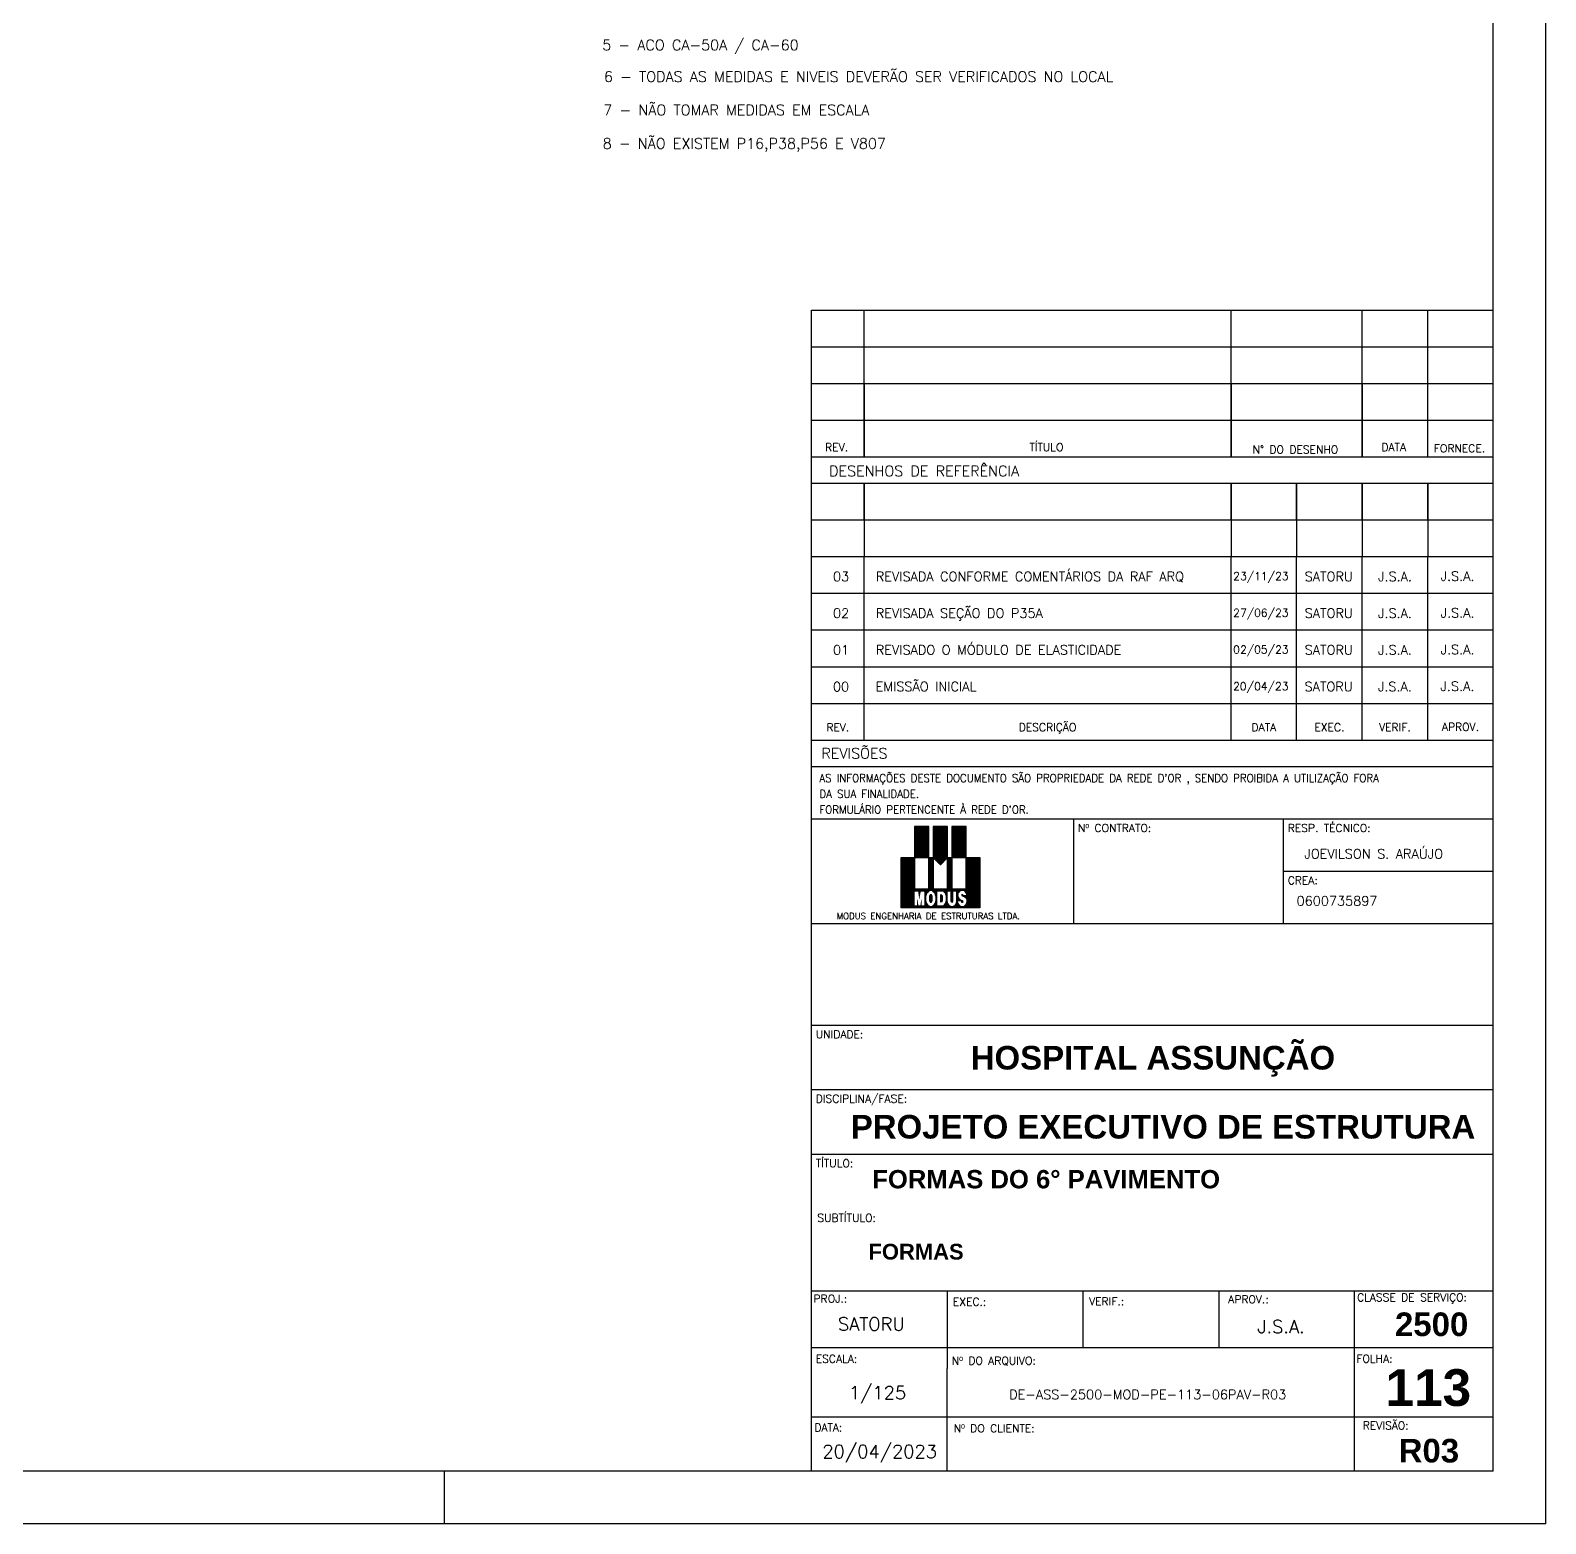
# Model space of a CAD drawing. Extents: x 535712 to 550587, y -55 to 10457.
# Drawn here: x 546974 to 550587, y -55 to 3505 of the extents above; entities that cross this region are included whole.
import ezdxf
from ezdxf.enums import TextEntityAlignment as Align

# ---------------------------------------------------------------- set-up
doc = ezdxf.new("R2010")
doc.units = 0
doc.header["$LTSCALE"] = 125
doc.header["$MEASUREMENT"] = 0
doc.layers.get('0').update_dxf_attribs({"linetype": 'CONTINUOUS'})
for name, color, linetype in [('01-FORM', 7, 'CONTINUOUS'), ('01TEXT', 2, 'CONTINUOUS'), ('216', 7, 'CONTINUOUS'), ('222', 6, 'CONTINUOUS'), ('226', 10, 'CONTINUOUS'), ('254', 254, 'CONTINUOUS'), ('car-t01', 1, 'CONTINUOUS')]:
    doc.layers.add(name, color=color, linetype=linetype)
doc.styles.add('ROMANS', font='ROMANS.shx')
doc.styles.get("Standard").update_dxf_attribs({"font": 'ROMANS.SHX'})

msp = doc.modelspace()

# ---------------------------------------------------------------- linework, layer by layer
for p, q in [((550586.8, -55.3), (550586.8, 10457.2)), ((547961.8, -55.3), (547961.8, 69.7)), ((550586.8, -55.3), (535711.8, -55.3))]:
    msp.add_line(p, q)
at = {"layer": '222'}
for q in [(550461.8, 10332.2), (536024.3, 69.7)]:
    msp.add_line((550461.8, 69.7), q, dxfattribs=at)
at = {"layer": '226'}
for p, q in [((549082, 1606), (549116.2, 1606)), ((549082, 1604.5), (549116.2, 1604.5)), ((549082, 1603.1), (549116.2, 1603.1)), ((549082, 1601.7), (549116.2, 1601.7)), ((549082, 1600.3), (549116.2, 1600.3)), ((549082, 1598.8), (549116.2, 1598.8)), ((549082, 1597.4), (549116.2, 1597.4)), ((549082, 1596), (549116.2, 1596)), ((549082, 1594.6), (549116.2, 1594.6)), ((549082, 1593.1), (549116.2, 1593.1)), ((549082, 1591.7), (549116.2, 1591.7)), ((549082, 1590.3), (549116.2, 1590.3)), ((549126.7, 1606), (549160.9, 1606)), ((549126.7, 1604.5), (549160.9, 1604.5)), ((549126.7, 1603.1), (549160.9, 1603.1)), ((549126.7, 1601.7), (549160.9, 1601.7)), ((549126.7, 1600.3), (549160.9, 1600.3)), ((549126.7, 1598.8), (549160.9, 1598.8)), ((549126.7, 1597.4), (549160.9, 1597.4)), ((549126.7, 1596), (549160.9, 1596)), ((549126.7, 1594.6), (549160.9, 1594.6)), ((549126.7, 1593.1), (549160.9, 1593.1)), ((549126.7, 1591.7), (549160.9, 1591.7)), ((549126.7, 1590.3), (549160.9, 1590.3)), ((549171.4, 1606), (549205.6, 1606)), ((549171.4, 1604.5), (549205.6, 1604.5)), ((549171.4, 1603.1), (549205.6, 1603.1)), ((549171.4, 1601.7), (549205.6, 1601.7)), ((549171.4, 1600.3), (549205.6, 1600.3)), ((549171.4, 1598.8), (549205.6, 1598.8)), ((549171.4, 1597.4), (549205.6, 1597.4)), ((549171.4, 1596), (549205.6, 1596)), ((549171.4, 1594.6), (549205.6, 1594.6)), ((549171.4, 1593.1), (549205.6, 1593.1)), ((549171.4, 1591.7), (549205.6, 1591.7)), ((549171.4, 1590.3), (549205.6, 1590.3)), ((549082, 1588.9), (549116.2, 1588.9)), ((549082, 1587.4), (549116.2, 1587.4)), ((549082, 1586), (549116.2, 1586)), ((549082, 1584.6), (549116.2, 1584.6)), ((549082, 1583.1), (549116.2, 1583.1)), ((549082, 1581.7), (549116.2, 1581.7)), ((549082, 1580.3), (549116.2, 1580.3)), ((549082, 1578.9), (549116.2, 1578.9)), ((549082, 1577.4), (549116.2, 1577.4)), ((549082, 1576), (549116.2, 1576)), ((549082, 1574.6), (549116.2, 1574.6)), ((549082, 1573.2), (549116.2, 1573.2)), ((549082, 1571.7), (549116.2, 1571.7)), ((549082, 1570.3), (549116.2, 1570.3)), ((549082, 1568.9), (549116.2, 1568.9)), ((549082, 1567.5), (549116.2, 1567.5)), ((549082, 1566), (549116.2, 1566)), ((549082, 1564.6), (549116.2, 1564.6)), ((549082, 1563.2), (549116.2, 1563.2)), ((549082, 1561.8), (549116.2, 1561.8)), ((549082, 1560.3), (549116.2, 1560.3)), ((549082, 1558.9), (549116.2, 1558.9)), ((549082, 1557.5), (549116.2, 1557.5)), ((549082, 1556.1), (549116.2, 1556.1)), ((549082, 1554.6), (549116.2, 1554.6)), ((549126.7, 1588.9), (549160.9, 1588.9)), ((549126.7, 1587.4), (549160.9, 1587.4)), ((549126.7, 1586), (549160.9, 1586)), ((549126.7, 1584.6), (549160.9, 1584.6)), ((549126.7, 1583.1), (549160.9, 1583.1)), ((549126.7, 1581.7), (549160.9, 1581.7)), ((549126.7, 1580.3), (549160.9, 1580.3)), ((549126.7, 1578.9), (549160.9, 1578.9)), ((549126.7, 1577.4), (549160.9, 1577.4)), ((549126.7, 1576), (549160.9, 1576)), ((549126.7, 1574.6), (549160.9, 1574.6)), ((549126.7, 1573.2), (549160.9, 1573.2)), ((549126.7, 1571.7), (549160.9, 1571.7)), ((549126.7, 1570.3), (549160.9, 1570.3)), ((549126.7, 1568.9), (549160.9, 1568.9)), ((549126.7, 1567.5), (549160.9, 1567.5)), ((549126.7, 1566), (549160.9, 1566)), ((549126.7, 1564.6), (549160.9, 1564.6)), ((549126.7, 1563.2), (549160.9, 1563.2)), ((549126.7, 1561.8), (549160.9, 1561.8)), ((549126.7, 1560.3), (549160.9, 1560.3)), ((549126.7, 1558.9), (549160.9, 1558.9)), ((549126.7, 1557.5), (549160.9, 1557.5)), ((549126.7, 1556.1), (549160.9, 1556.1)), ((549126.7, 1554.6), (549160.9, 1554.6)), ((549171.4, 1588.9), (549205.6, 1588.9)), ((549171.4, 1587.4), (549205.6, 1587.4)), ((549171.4, 1586), (549205.6, 1586)), ((549171.4, 1584.6), (549205.6, 1584.6)), ((549171.4, 1583.1), (549205.6, 1583.1)), ((549171.4, 1581.7), (549205.6, 1581.7)), ((549171.4, 1580.3), (549205.6, 1580.3)), ((549171.4, 1578.9), (549205.6, 1578.9)), ((549171.4, 1577.4), (549205.6, 1577.4)), ((549171.4, 1576), (549205.6, 1576)), ((549171.4, 1574.6), (549205.6, 1574.6)), ((549171.4, 1573.2), (549205.6, 1573.2)), ((549171.4, 1571.7), (549205.6, 1571.7)), ((549171.4, 1570.3), (549205.6, 1570.3)), ((549171.4, 1568.9), (549205.6, 1568.9)), ((549171.4, 1567.5), (549205.6, 1567.5)), ((549171.4, 1566), (549205.6, 1566)), ((549171.4, 1564.6), (549205.6, 1564.6)), ((549171.4, 1563.2), (549205.6, 1563.2)), ((549171.4, 1561.8), (549205.6, 1561.8)), ((549171.4, 1560.3), (549205.6, 1560.3)), ((549171.4, 1558.9), (549205.6, 1558.9)), ((549171.4, 1557.5), (549205.6, 1557.5)), ((549171.4, 1556.1), (549205.6, 1556.1)), ((549171.4, 1554.6), (549205.6, 1554.6)), ((549050, 1412.6), (549050, 1532.4)), ((549050, 1532.4), (549082, 1532.4)), ((549050, 1531.8), (549082, 1531.8)), ((549050, 1530.4), (549082, 1530.4)), ((549050, 1529), (549082, 1529)), ((549050, 1527.5), (549082, 1527.5)), ((549050, 1526.1), (549082, 1526.1)), ((549050, 1524.7), (549082, 1524.7)), ((549050, 1523.3), (549082, 1523.3)), ((549050, 1521.8), (549082, 1521.8)), ((549050, 1520.4), (549082, 1520.4)), ((549050, 1519), (549082, 1519)), ((549050, 1517.6), (549082, 1517.6)), ((549082, 1553.2), (549116.2, 1553.2)), ((549082, 1551.8), (549116.2, 1551.8)), ((549082, 1550.3), (549116.2, 1550.3)), ((549082, 1548.9), (549116.2, 1548.9)), ((549082, 1547.5), (549116.2, 1547.5)), ((549082, 1546.1), (549116.2, 1546.1)), ((549082, 1544.6), (549116.2, 1544.6)), ((549082, 1543.2), (549116.2, 1543.2)), ((549082, 1541.8), (549116.2, 1541.8)), ((549082, 1540.4), (549116.2, 1540.4)), ((549082, 1538.9), (549116.2, 1538.9)), ((549082, 1537.5), (549116.2, 1537.5)), ((549082, 1536.1), (549116.2, 1536.1)), ((549082, 1534.7), (549116.2, 1534.7)), ((549082, 1533.2), (549116.2, 1533.2)), ((549082, 1532.4), (549082, 1458.3)), ((549116.2, 1458.3), (549116.2, 1532.4)), ((549116.2, 1532.4), (549126.7, 1532.4)), ((549116.2, 1531.8), (549126.7, 1531.8)), ((549116.2, 1530.4), (549126.7, 1530.4)), ((549116.2, 1529), (549126.7, 1529)), ((549116.2, 1527.5), (549126.7, 1527.5)), ((549116.2, 1526.1), (549126.7, 1526.1)), ((549116.2, 1524.7), (549126.7, 1524.7)), ((549116.2, 1523.3), (549126.7, 1523.3)), ((549116.2, 1521.8), (549126.7, 1521.8)), ((549116.2, 1520.4), (549126.7, 1520.4)), ((549116.2, 1519), (549126.7, 1519)), ((549116.2, 1517.6), (549126.7, 1517.6)), ((549126.7, 1553.2), (549160.9, 1553.2)), ((549126.7, 1551.8), (549160.9, 1551.8)), ((549126.7, 1550.3), (549160.9, 1550.3)), ((549126.7, 1548.9), (549160.9, 1548.9)), ((549126.7, 1547.5), (549160.9, 1547.5)), ((549126.7, 1546.1), (549160.9, 1546.1)), ((549126.7, 1544.6), (549160.9, 1544.6)), ((549126.7, 1543.2), (549160.9, 1543.2)), ((549126.7, 1541.8), (549160.9, 1541.8)), ((549126.7, 1540.4), (549160.9, 1540.4)), ((549126.7, 1538.9), (549160.9, 1538.9)), ((549126.7, 1537.5), (549160.9, 1537.5)), ((549126.7, 1536.1), (549160.9, 1536.1)), ((549126.7, 1534.7), (549160.9, 1534.7)), ((549126.7, 1533.2), (549160.9, 1533.2)), ((549126.7, 1532.4), (549126.7, 1458.3)), ((549127.3, 1531.8), (549160.3, 1531.8)), ((549128.7, 1530.4), (549158.9, 1530.4)), ((549130.2, 1529), (549157.5, 1529)), ((549131.6, 1527.5), (549156, 1527.5)), ((549133, 1526.1), (549154.6, 1526.1)), ((549134.4, 1524.7), (549153.2, 1524.7)), ((549135.9, 1523.3), (549151.8, 1523.3)), ((549137.3, 1521.8), (549150.3, 1521.8)), ((549138.7, 1520.4), (549148.9, 1520.4)), ((549140.1, 1519), (549147.5, 1519)), ((549141.6, 1517.6), (549146, 1517.6)), ((549160.9, 1458.3), (549160.9, 1532.4)), ((549160.9, 1532.4), (549171.4, 1532.4)), ((549160.9, 1531.8), (549171.4, 1531.8)), ((549160.9, 1530.4), (549171.4, 1530.4)), ((549160.9, 1529), (549171.4, 1529)), ((549160.9, 1527.5), (549171.4, 1527.5)), ((549160.9, 1526.1), (549171.4, 1526.1)), ((549160.9, 1524.7), (549171.4, 1524.7)), ((549160.9, 1523.3), (549171.4, 1523.3)), ((549160.9, 1521.8), (549171.4, 1521.8)), ((549160.9, 1520.4), (549171.4, 1520.4)), ((549160.9, 1519), (549171.4, 1519)), ((549160.9, 1517.6), (549171.4, 1517.6)), ((549171.4, 1553.2), (549205.6, 1553.2)), ((549171.4, 1551.8), (549205.6, 1551.8)), ((549171.4, 1550.3), (549205.6, 1550.3)), ((549171.4, 1548.9), (549205.6, 1548.9)), ((549171.4, 1547.5), (549205.6, 1547.5)), ((549171.4, 1546.1), (549205.6, 1546.1)), ((549171.4, 1544.6), (549205.6, 1544.6)), ((549171.4, 1543.2), (549205.6, 1543.2)), ((549171.4, 1541.8), (549205.6, 1541.8)), ((549171.4, 1540.4), (549205.6, 1540.4)), ((549171.4, 1538.9), (549205.6, 1538.9)), ((549171.4, 1537.5), (549205.6, 1537.5)), ((549171.4, 1536.1), (549205.6, 1536.1)), ((549171.4, 1534.7), (549205.6, 1534.7)), ((549171.4, 1533.2), (549205.6, 1533.2)), ((549171.4, 1532.4), (549171.4, 1458.3)), ((549205.6, 1532.4), (549237.6, 1532.4)), ((549205.6, 1458.3), (549205.6, 1532.4)), ((549205.6, 1531.8), (549237.6, 1531.8)), ((549205.6, 1530.4), (549237.6, 1530.4)), ((549205.6, 1529), (549237.6, 1529)), ((549205.6, 1527.5), (549237.6, 1527.5)), ((549205.6, 1526.1), (549237.6, 1526.1)), ((549205.6, 1524.7), (549237.6, 1524.7)), ((549205.6, 1523.3), (549237.6, 1523.3)), ((549205.6, 1521.8), (549237.6, 1521.8)), ((549205.6, 1520.4), (549237.6, 1520.4)), ((549205.6, 1519), (549237.6, 1519)), ((549205.6, 1517.6), (549237.6, 1517.6)), ((549237.6, 1532.4), (549237.6, 1412.6)), ((549050, 1516.1), (549082, 1516.1)), ((549050, 1514.7), (549082, 1514.7)), ((549050, 1513.3), (549082, 1513.3)), ((549050, 1511.8), (549082, 1511.8)), ((549050, 1510.4), (549082, 1510.4)), ((549050, 1509), (549082, 1509)), ((549050, 1507.6), (549082, 1507.6)), ((549050, 1506.1), (549082, 1506.1)), ((549050, 1504.7), (549082, 1504.7)), ((549050, 1503.3), (549082, 1503.3)), ((549050, 1501.9), (549082, 1501.9)), ((549050, 1500.4), (549082, 1500.4)), ((549050, 1499), (549082, 1499)), ((549050, 1497.6), (549082, 1497.6)), ((549050, 1496.2), (549082, 1496.2)), ((549050, 1494.7), (549082, 1494.7)), ((549050, 1493.3), (549082, 1493.3)), ((549050, 1491.9), (549082, 1491.9)), ((549050, 1490.5), (549082, 1490.5)), ((549050, 1489), (549082, 1489)), ((549050, 1487.6), (549082, 1487.6)), ((549050, 1486.2), (549082, 1486.2)), ((549050, 1484.8), (549082, 1484.8)), ((549050, 1483.3), (549082, 1483.3)), ((549050, 1481.9), (549082, 1481.9)), ((549116.2, 1516.1), (549126.7, 1516.1)), ((549116.2, 1514.7), (549126.7, 1514.7)), ((549116.2, 1513.3), (549126.7, 1513.3)), ((549116.2, 1511.8), (549126.7, 1511.8)), ((549116.2, 1510.4), (549126.7, 1510.4)), ((549116.2, 1509), (549126.7, 1509)), ((549116.2, 1507.6), (549126.7, 1507.6)), ((549116.2, 1506.1), (549126.7, 1506.1)), ((549116.2, 1504.7), (549126.7, 1504.7)), ((549116.2, 1503.3), (549126.7, 1503.3)), ((549116.2, 1501.9), (549126.7, 1501.9)), ((549116.2, 1500.4), (549126.7, 1500.4)), ((549116.2, 1499), (549126.7, 1499)), ((549116.2, 1497.6), (549126.7, 1497.6)), ((549116.2, 1496.2), (549126.7, 1496.2)), ((549116.2, 1494.7), (549126.7, 1494.7)), ((549116.2, 1493.3), (549126.7, 1493.3)), ((549116.2, 1491.9), (549126.7, 1491.9)), ((549116.2, 1490.5), (549126.7, 1490.5)), ((549116.2, 1489), (549126.7, 1489)), ((549116.2, 1487.6), (549126.7, 1487.6)), ((549116.2, 1486.2), (549126.7, 1486.2)), ((549116.2, 1484.8), (549126.7, 1484.8)), ((549116.2, 1483.3), (549126.7, 1483.3)), ((549116.2, 1481.9), (549126.7, 1481.9)), ((549143, 1516.1), (549144.6, 1516.1)), ((549160.9, 1516.1), (549171.4, 1516.1)), ((549160.9, 1514.7), (549171.4, 1514.7)), ((549160.9, 1513.3), (549171.4, 1513.3)), ((549160.9, 1511.8), (549171.4, 1511.8)), ((549160.9, 1510.4), (549171.4, 1510.4)), ((549160.9, 1509), (549171.4, 1509)), ((549160.9, 1507.6), (549171.4, 1507.6)), ((549160.9, 1506.1), (549171.4, 1506.1)), ((549160.9, 1504.7), (549171.4, 1504.7)), ((549160.9, 1503.3), (549171.4, 1503.3)), ((549160.9, 1501.9), (549171.4, 1501.9)), ((549160.9, 1500.4), (549171.4, 1500.4)), ((549160.9, 1499), (549171.4, 1499)), ((549160.9, 1497.6), (549171.4, 1497.6)), ((549160.9, 1496.2), (549171.4, 1496.2)), ((549160.9, 1494.7), (549171.4, 1494.7)), ((549160.9, 1493.3), (549171.4, 1493.3)), ((549160.9, 1491.9), (549171.4, 1491.9)), ((549160.9, 1490.5), (549171.4, 1490.5)), ((549160.9, 1489), (549171.4, 1489)), ((549160.9, 1487.6), (549171.4, 1487.6)), ((549160.9, 1486.2), (549171.4, 1486.2)), ((549160.9, 1484.8), (549171.4, 1484.8)), ((549160.9, 1483.3), (549171.4, 1483.3)), ((549160.9, 1481.9), (549171.4, 1481.9)), ((549205.6, 1516.1), (549237.6, 1516.1)), ((549205.6, 1514.7), (549237.6, 1514.7)), ((549205.6, 1513.3), (549237.6, 1513.3)), ((549205.6, 1511.8), (549237.6, 1511.8)), ((549205.6, 1510.4), (549237.6, 1510.4)), ((549205.6, 1509), (549237.6, 1509)), ((549205.6, 1507.6), (549237.6, 1507.6)), ((549205.6, 1506.1), (549237.6, 1506.1)), ((549205.6, 1504.7), (549237.6, 1504.7)), ((549205.6, 1503.3), (549237.6, 1503.3)), ((549205.6, 1501.9), (549237.6, 1501.9)), ((549205.6, 1500.4), (549237.6, 1500.4)), ((549205.6, 1499), (549237.6, 1499)), ((549205.6, 1497.6), (549237.6, 1497.6)), ((549205.6, 1496.2), (549237.6, 1496.2)), ((549205.6, 1494.7), (549237.6, 1494.7)), ((549205.6, 1493.3), (549237.6, 1493.3)), ((549205.6, 1491.9), (549237.6, 1491.9)), ((549205.6, 1490.5), (549237.6, 1490.5)), ((549205.6, 1489), (549237.6, 1489)), ((549205.6, 1487.6), (549237.6, 1487.6)), ((549205.6, 1486.2), (549237.6, 1486.2)), ((549205.6, 1484.8), (549237.6, 1484.8)), ((549205.6, 1483.3), (549237.6, 1483.3)), ((549205.6, 1481.9), (549237.6, 1481.9)), ((549050, 1480.5), (549082, 1480.5)), ((549050, 1479.1), (549082, 1479.1)), ((549050, 1477.6), (549082, 1477.6)), ((549050, 1476.2), (549082, 1476.2)), ((549050, 1474.8), (549082, 1474.8)), ((549050, 1473.3), (549082, 1473.3)), ((549050, 1471.9), (549082, 1471.9)), ((549050, 1470.5), (549082, 1470.5)), ((549050, 1469.1), (549082, 1469.1)), ((549050, 1467.6), (549082, 1467.6)), ((549050, 1466.2), (549082, 1466.2)), ((549050, 1464.8), (549082, 1464.8)), ((549050, 1463.4), (549082, 1463.4)), ((549050, 1461.9), (549082, 1461.9)), ((549050, 1460.5), (549082, 1460.5)), ((549050, 1459.1), (549082, 1459.1)), ((549050, 1457.7), (549237.6, 1457.7)), ((549050, 1456.2), (549237.6, 1456.2)), ((549050, 1454.8), (549237.6, 1454.8)), ((549050, 1453.4), (549118.2, 1453.4)), ((549050, 1452), (549081.9, 1452)), ((549050, 1450.5), (549081.9, 1450.5)), ((549050, 1449.1), (549081.9, 1449.1)), ((549050, 1447.7), (549081.9, 1447.7)), ((549050, 1446.3), (549081.9, 1446.3)), ((549082, 1458.3), (549116.2, 1458.3)), ((549091.3, 1452), (549096.3, 1452)), ((549091.5, 1450.5), (549096.1, 1450.5)), ((549091.7, 1449.1), (549095.8, 1449.1)), ((549092, 1447.7), (549095.6, 1447.7)), ((549092.2, 1446.3), (549095.4, 1446.3)), ((549105.9, 1452), (549115.9, 1452)), ((549105.9, 1450.5), (549114.4, 1450.5)), ((549105.9, 1449.1), (549113.3, 1449.1)), ((549105.9, 1447.7), (549112.4, 1447.7)), ((549105.9, 1446.3), (549111.7, 1446.3)), ((549116.2, 1480.5), (549126.7, 1480.5)), ((549116.2, 1479.1), (549126.7, 1479.1)), ((549116.2, 1477.6), (549126.7, 1477.6)), ((549116.2, 1476.2), (549126.7, 1476.2)), ((549116.2, 1474.8), (549126.7, 1474.8)), ((549116.2, 1473.3), (549126.7, 1473.3)), ((549116.2, 1471.9), (549126.7, 1471.9)), ((549116.2, 1470.5), (549126.7, 1470.5)), ((549116.2, 1469.1), (549126.7, 1469.1)), ((549116.2, 1467.6), (549126.7, 1467.6)), ((549116.2, 1466.2), (549126.7, 1466.2)), ((549116.2, 1464.8), (549126.7, 1464.8)), ((549116.2, 1463.4), (549126.7, 1463.4)), ((549116.2, 1461.9), (549126.7, 1461.9)), ((549116.2, 1460.5), (549126.7, 1460.5)), ((549116.2, 1459.1), (549126.7, 1459.1)), ((549123.9, 1453.4), (549191.7, 1453.4)), ((549126.1, 1452), (549136.2, 1452)), ((549126.7, 1458.3), (549160.9, 1458.3)), ((549127.6, 1450.5), (549136.2, 1450.5)), ((549128.7, 1449.1), (549136.2, 1449.1)), ((549129.6, 1447.7), (549136.2, 1447.7)), ((549130.3, 1446.3), (549136.2, 1446.3)), ((549151.5, 1452), (549160.9, 1452)), ((549153, 1450.5), (549160.9, 1450.5)), ((549154, 1449.1), (549160.9, 1449.1)), ((549155, 1447.7), (549160.9, 1447.7)), ((549155.5, 1446.3), (549160.9, 1446.3)), ((549160.9, 1480.5), (549171.4, 1480.5)), ((549160.9, 1479.1), (549171.4, 1479.1)), ((549160.9, 1477.6), (549171.4, 1477.6)), ((549160.9, 1476.2), (549171.4, 1476.2)), ((549160.9, 1474.8), (549171.4, 1474.8)), ((549160.9, 1473.3), (549171.4, 1473.3)), ((549160.9, 1471.9), (549171.4, 1471.9)), ((549160.9, 1470.5), (549171.4, 1470.5)), ((549160.9, 1469.1), (549171.4, 1469.1)), ((549160.9, 1467.6), (549171.4, 1467.6)), ((549160.9, 1466.2), (549171.4, 1466.2)), ((549160.9, 1464.8), (549171.4, 1464.8)), ((549160.9, 1463.4), (549171.4, 1463.4)), ((549160.9, 1461.9), (549171.4, 1461.9)), ((549160.9, 1460.5), (549171.4, 1460.5)), ((549160.9, 1459.1), (549171.4, 1459.1)), ((549168.2, 1452), (549174.4, 1452)), ((549168.2, 1450.5), (549174.4, 1450.5)), ((549168.2, 1449.1), (549174.4, 1449.1)), ((549168.2, 1447.7), (549174.4, 1447.7)), ((549168.3, 1446.3), (549174.4, 1446.3)), ((549171.4, 1458.3), (549205.6, 1458.3)), ((549181.7, 1452), (549189.9, 1452)), ((549181.7, 1450.5), (549188.5, 1450.5)), ((549181.7, 1449.1), (549187.4, 1449.1)), ((549181.7, 1447.7), (549187, 1447.7)), ((549181.7, 1446.3), (549186.7, 1446.3)), ((549200.6, 1453.4), (549237.6, 1453.4)), ((549202, 1452), (549237.6, 1452)), ((549203.1, 1450.5), (549237.6, 1450.5)), ((549204, 1449.1), (549237.6, 1449.1)), ((549204.8, 1447.7), (549237.6, 1447.7)), ((549205.3, 1446.3), (549237.6, 1446.3)), ((549205.6, 1480.5), (549237.6, 1480.5)), ((549205.6, 1479.1), (549237.6, 1479.1)), ((549205.6, 1477.6), (549237.6, 1477.6)), ((549205.6, 1476.2), (549237.6, 1476.2)), ((549205.6, 1474.8), (549237.6, 1474.8)), ((549205.6, 1473.3), (549237.6, 1473.3)), ((549205.6, 1471.9), (549237.6, 1471.9)), ((549205.6, 1470.5), (549237.6, 1470.5)), ((549205.6, 1469.1), (549237.6, 1469.1)), ((549205.6, 1467.6), (549237.6, 1467.6)), ((549205.6, 1466.2), (549237.6, 1466.2)), ((549205.6, 1464.8), (549237.6, 1464.8)), ((549205.6, 1463.4), (549237.6, 1463.4)), ((549205.6, 1461.9), (549237.6, 1461.9)), ((549205.6, 1460.5), (549237.6, 1460.5)), ((549205.6, 1459.1), (549237.6, 1459.1)), ((549050, 1444.8), (549081.9, 1444.8)), ((549050, 1443.4), (549081.9, 1443.4)), ((549050, 1442), (549081.9, 1442)), ((549050, 1440.5), (549081.9, 1440.5)), ((549050, 1439.1), (549081.9, 1439.1)), ((549050, 1437.7), (549081.9, 1437.7)), ((549050, 1436.3), (549081.9, 1436.3)), ((549050, 1434.8), (549081.9, 1434.8)), ((549050, 1433.4), (549081.9, 1433.4)), ((549050, 1432), (549081.9, 1432)), ((549050, 1430.6), (549081.9, 1430.6)), ((549050, 1429.1), (549081.9, 1429.1)), ((549050, 1427.7), (549081.9, 1427.7)), ((549050, 1426.3), (549081.9, 1426.3)), ((549050, 1424.9), (549081.9, 1424.9)), ((549050, 1423.4), (549081.9, 1423.4)), ((549050, 1422), (549081.9, 1422)), ((549050, 1420.6), (549081.9, 1420.6)), ((549050, 1419.2), (549081.9, 1419.2)), ((549050, 1417.7), (549117.5, 1417.7)), ((549050, 1416.3), (549237.6, 1416.3)), ((549050, 1414.9), (549237.6, 1414.9)), ((549050, 1413.5), (549237.6, 1413.5)), ((549237.6, 1412.6), (549050, 1412.6)), ((549088.5, 1433.4), (549088.5, 1433.4)), ((549088.5, 1432), (549088.7, 1432)), ((549088.5, 1430.6), (549089, 1430.6)), ((549088.5, 1429.1), (549089.2, 1429.1)), ((549088.5, 1427.7), (549089.4, 1427.7)), ((549088.5, 1426.3), (549089.7, 1426.3)), ((549088.5, 1424.9), (549089.9, 1424.9)), ((549088.5, 1423.4), (549090.2, 1423.4)), ((549088.5, 1422), (549090.4, 1422)), ((549088.5, 1420.6), (549090.6, 1420.6)), ((549088.5, 1419.2), (549090.9, 1419.2)), ((549092.4, 1444.8), (549095.1, 1444.8)), ((549092.6, 1443.4), (549094.9, 1443.4)), ((549092.8, 1442), (549094.6, 1442)), ((549093, 1440.5), (549094.4, 1440.5)), ((549093.2, 1439.1), (549094.2, 1439.1)), ((549093.4, 1437.7), (549093.9, 1437.7)), ((549093.6, 1436.3), (549093.7, 1436.3)), ((549096.6, 1419.2), (549099, 1419.2)), ((549096.9, 1420.6), (549099, 1420.6)), ((549097.1, 1422), (549099, 1422)), ((549097.3, 1423.4), (549099, 1423.4)), ((549097.6, 1424.9), (549099, 1424.9)), ((549097.8, 1426.3), (549099, 1426.3)), ((549098, 1427.7), (549099, 1427.7)), ((549098.3, 1429.1), (549099, 1429.1)), ((549098.5, 1430.6), (549099, 1430.6)), ((549098.8, 1432), (549099, 1432)), ((549099, 1433.4), (549099, 1433.4)), ((549105.9, 1444.8), (549111.2, 1444.8)), ((549105.9, 1443.4), (549110.7, 1443.4)), ((549105.9, 1442), (549110.3, 1442)), ((549105.9, 1440.5), (549110, 1440.5)), ((549105.9, 1439.1), (549109.8, 1439.1)), ((549105.9, 1437.7), (549109.7, 1437.7)), ((549105.9, 1436.3), (549109.6, 1436.3)), ((549105.9, 1434.8), (549109.6, 1434.8)), ((549105.9, 1433.4), (549109.7, 1433.4)), ((549105.9, 1432), (549109.8, 1432)), ((549105.9, 1430.6), (549110, 1430.6)), ((549105.9, 1429.1), (549110.3, 1429.1)), ((549105.9, 1427.7), (549110.6, 1427.7)), ((549105.9, 1426.3), (549111, 1426.3)), ((549105.9, 1424.9), (549111.6, 1424.9)), ((549105.9, 1423.4), (549112.3, 1423.4)), ((549105.9, 1422), (549113.1, 1422)), ((549105.9, 1420.6), (549114.1, 1420.6)), ((549105.9, 1419.2), (549115.5, 1419.2)), ((549116.7, 1436.3), (549125.3, 1436.3)), ((549116.7, 1434.8), (549125.3, 1434.8)), ((549116.8, 1437.7), (549125.2, 1437.7)), ((549116.8, 1433.4), (549125.2, 1433.4)), ((549117, 1439.1), (549125, 1439.1)), ((549117, 1432), (549125.1, 1432)), ((549117.3, 1440.5), (549124.7, 1440.5)), ((549117.3, 1430.6), (549124.8, 1430.6)), ((549117.7, 1429.1), (549124.3, 1429.1)), ((549117.8, 1442), (549124.2, 1442)), ((549118.4, 1427.7), (549123.7, 1427.7)), ((549118.5, 1443.4), (549123.5, 1443.4)), ((549119.5, 1426.3), (549122.5, 1426.3)), ((549119.7, 1444.8), (549122.3, 1444.8)), ((549124.6, 1417.7), (549167.9, 1417.7)), ((549126.5, 1419.2), (549136.2, 1419.2)), ((549127.9, 1420.6), (549136.2, 1420.6)), ((549128.9, 1422), (549136.2, 1422)), ((549129.8, 1423.4), (549136.2, 1423.4)), ((549130.5, 1424.9), (549136.2, 1424.9)), ((549130.9, 1444.8), (549136.2, 1444.8)), ((549131, 1426.3), (549136.2, 1426.3)), ((549131.3, 1443.4), (549136.2, 1443.4)), ((549131.4, 1427.7), (549136.2, 1427.7)), ((549131.7, 1442), (549136.2, 1442)), ((549131.8, 1429.1), (549136.2, 1429.1)), ((549132, 1440.5), (549136.2, 1440.5)), ((549132, 1430.6), (549136.2, 1430.6)), ((549132.2, 1439.1), (549136.2, 1439.1)), ((549132.2, 1432), (549136.2, 1432)), ((549132.3, 1437.7), (549136.2, 1437.7)), ((549132.4, 1436.3), (549136.2, 1436.3)), ((549132.4, 1434.8), (549136.2, 1434.8)), ((549132.4, 1433.4), (549136.2, 1433.4)), ((549143, 1443.4), (549147.6, 1443.4)), ((549143, 1442), (549148.7, 1442)), ((549143, 1440.5), (549149.3, 1440.5)), ((549143, 1439.1), (549149.7, 1439.1)), ((549143, 1437.7), (549149.9, 1437.7)), ((549143, 1436.3), (549150, 1436.3)), ((549143, 1434.8), (549150, 1434.8)), ((549143, 1433.4), (549150, 1433.4)), ((549143, 1432), (549149.9, 1432)), ((549143, 1430.6), (549149.6, 1430.6)), ((549143, 1429.1), (549148.8, 1429.1)), ((549143, 1427.7), (549147.7, 1427.7)), ((549151.4, 1419.2), (549165.2, 1419.2)), ((549152.8, 1420.6), (549163.8, 1420.6)), ((549153.8, 1422), (549162.9, 1422)), ((549154.7, 1423.4), (549162.3, 1423.4)), ((549155.4, 1424.9), (549161.7, 1424.9)), ((549155.9, 1426.3), (549161.4, 1426.3)), ((549156.1, 1444.8), (549160.9, 1444.8)), ((549156.3, 1427.7), (549161.1, 1427.7)), ((549156.4, 1443.4), (549160.9, 1443.4)), ((549156.7, 1442), (549161, 1442)), ((549156.7, 1429.1), (549161, 1429.1)), ((549156.8, 1440.5), (549161, 1440.5)), ((549156.8, 1430.6), (549161, 1430.6)), ((549157, 1439.1), (549161, 1439.1)), ((549157, 1432), (549161, 1432)), ((549157.1, 1437.7), (549161, 1437.7)), ((549157.1, 1436.3), (549161, 1436.3)), ((549157.1, 1434.8), (549161, 1434.8)), ((549157.1, 1433.4), (549161, 1433.4)), ((549168.3, 1444.8), (549174.4, 1444.8)), ((549168.3, 1443.4), (549174.4, 1443.4)), ((549168.3, 1442), (549174.4, 1442)), ((549168.3, 1440.5), (549174.4, 1440.5)), ((549168.3, 1439.1), (549174.4, 1439.1)), ((549168.3, 1437.7), (549174.4, 1437.7)), ((549168.3, 1436.3), (549174.4, 1436.3)), ((549168.3, 1434.8), (549174.4, 1434.8)), ((549168.3, 1433.4), (549174.4, 1433.4)), ((549168.3, 1432), (549174.4, 1432)), ((549168.3, 1430.6), (549174.4, 1430.6)), ((549168.4, 1429.1), (549174.2, 1429.1)), ((549168.9, 1427.7), (549173.7, 1427.7)), ((549170.8, 1426.3), (549172.4, 1426.3)), ((549175, 1417.7), (549191.8, 1417.7)), ((549177.4, 1419.2), (549189.8, 1419.2)), ((549178.8, 1420.6), (549188.4, 1420.6)), ((549179.8, 1422), (549187.6, 1422)), ((549180.5, 1423.4), (549186.8, 1423.4)), ((549181, 1424.9), (549186.3, 1424.9)), ((549181.4, 1426.3), (549185.8, 1426.3)), ((549181.7, 1444.8), (549186.4, 1444.8)), ((549181.7, 1427.7), (549185.6, 1427.7)), ((549181.8, 1443.4), (549186.4, 1443.4)), ((549181.8, 1442), (549186.4, 1442)), ((549181.8, 1440.5), (549186.7, 1440.5)), ((549181.8, 1439.1), (549187.1, 1439.1)), ((549181.8, 1437.7), (549187.5, 1437.7)), ((549181.8, 1436.3), (549188.3, 1436.3)), ((549181.8, 1434.8), (549189.1, 1434.8)), ((549181.8, 1433.4), (549190.8, 1433.4)), ((549181.8, 1432), (549193.7, 1432)), ((549181.8, 1430.6), (549196.7, 1430.6)), ((549181.8, 1429.1), (549185.5, 1429.1)), ((549193, 1429.1), (549198.2, 1429.1)), ((549193.5, 1427.7), (549198.2, 1427.7)), ((549193.8, 1443.4), (549198, 1443.4)), ((549194.2, 1444.8), (549197.3, 1444.8)), ((549194.3, 1426.3), (549197.9, 1426.3)), ((549194.6, 1442), (549237.6, 1442)), ((549197.7, 1440.5), (549237.6, 1440.5)), ((549200.3, 1417.7), (549237.6, 1417.7)), ((549200.8, 1439.1), (549237.6, 1439.1)), ((549202.3, 1419.2), (549237.6, 1419.2)), ((549203.2, 1437.7), (549237.6, 1437.7)), ((549203.6, 1420.6), (549237.6, 1420.6)), ((549204.1, 1436.3), (549237.6, 1436.3)), ((549204.4, 1422), (549237.6, 1422)), ((549205.1, 1434.8), (549237.6, 1434.8)), ((549205.2, 1423.4), (549237.6, 1423.4)), ((549205.5, 1444.8), (549237.6, 1444.8)), ((549205.6, 1424.9), (549237.6, 1424.9)), ((549205.7, 1443.4), (549237.6, 1443.4)), ((549206, 1433.4), (549237.6, 1433.4)), ((549206, 1426.3), (549237.6, 1426.3)), ((549206.2, 1432), (549237.6, 1432)), ((549206.2, 1427.7), (549237.6, 1427.7)), ((549206.3, 1430.6), (549237.6, 1430.6)), ((549206.3, 1429.1), (549237.6, 1429.1))]:
    msp.add_line(p, q, dxfattribs=at)
for points in [[(549082, 1532.4), (549116.2, 1532.4), (549116.2, 1606.6), (549082, 1606.6), (549082, 1532.4)], [(549126.7, 1532.4), (549143.8, 1515.3), (549160.9, 1532.4), (549160.9, 1606.6), (549126.7, 1606.6), (549126.7, 1532.4)], [(549171.4, 1532.4), (549205.6, 1532.4), (549205.6, 1606.6), (549171.4, 1606.6), (549171.4, 1532.4)]]:
    msp.add_lwpolyline(points, dxfattribs=at)
at = {"layer": '254'}
for p, q in [((548836.6, 2837.6), (550461.8, 2837.6)), ((548961.8, 2487.6), (548961.8, 2837.6)), ((549836.8, 2487.6), (549836.8, 2837.6)), ((550149.3, 2487.6), (550149.3, 2837.6)), ((550305.5, 2487.6), (550305.5, 2837.6)), ((550461.8, 69.7), (550461.8, 2837.6)), ((548836.6, 2750.1), (550461.8, 2750.1)), ((548836.6, 2662.6), (550461.8, 2662.6)), ((548836.6, 2662.6), (550461.8, 2662.6)), ((548961.8, 2662.6), (548961.8, 2487.6)), ((549836.8, 2662.6), (549836.8, 2487.6)), ((550149.3, 2662.6), (550149.3, 2487.6)), ((548836.6, 2575.1), (550461.8, 2575.1)), ((548836.6, 2487.6), (550461.8, 2487.6)), ((548836.6, 2487.6), (550461.8, 2487.6)), ((548836.6, 2425.1), (550461.8, 2425.1)), ((548961.8, 2425.1), (548961.8, 2250.1)), ((548961.8, 2337.6), (548961.8, 2425.1)), ((549836.8, 2425.1), (549836.8, 2250.1)), ((549836.8, 2337.6), (549836.8, 2425.1)), ((549993, 2425.1), (549993, 2250.1)), ((549993, 2337.6), (549993, 2425.1)), ((550149.3, 2425.1), (550149.3, 2250.1)), ((550149.3, 2337.6), (550149.3, 2425.1)), ((550305.5, 2425.1), (550305.5, 2250.1)), ((550305.5, 2337.6), (550305.5, 2425.1)), ((548836.6, 2337.6), (550461.8, 2337.6)), ((548836.6, 2250.1), (550461.8, 2250.1)), ((548961.8, 1812.6), (548961.8, 2250.1)), ((549836.8, 1812.6), (549836.8, 2250.1)), ((549993, 1812.6), (549993, 2250.1)), ((550149.3, 1812.6), (550149.3, 2250.1)), ((550305.5, 1812.6), (550305.5, 2250.1)), ((548836.6, 2162.6), (550461.8, 2162.6)), ((548836.6, 2075.1), (550461.8, 2075.1)), ((548836.8, 2075.1), (550462, 2075.1)), ((548836.6, 1987.6), (550461.8, 1987.6)), ((548836.6, 1900.1), (550461.8, 1900.1)), ((548836.6, 1812.6), (550461.8, 1812.6)), ((548836.8, 1812.6), (550461.8, 1812.6)), ((548836.8, 1750.1), (550461.8, 1750.1)), ((548836.8, 1625.1), (550461.8, 1625.1)), ((549461.8, 1375.1), (549461.8, 1625.1)), ((549961.8, 1375.1), (549961.8, 1625.1)), ((549961.8, 1500.1), (550461.8, 1500.1)), ((548836.8, 1375.1), (550461.8, 1375.1)), ((548836.8, 1133.3), (550461.8, 1133.3)), ((548836.8, 979.5), (550461.8, 979.5)), ((548836.8, 825.8), (550461.8, 825.8)), ((548836.8, 500.1), (550461.8, 500.1)), ((549160.3, 500.1), (549160.3, 315)), ((549483.8, 500.1), (549483.8, 364.9)), ((549807.3, 500.1), (549807.3, 364.9)), ((550130.7, 69.7), (550130.7, 500.1)), ((548836.8, 364.9), (550055.5, 364.9)), ((550048.3, 364.9), (550460.7, 364.9)), ((549160.3, 69.7), (549160.3, 315)), ((548836.8, 199.8), (550461.8, 199.8))]:
    msp.add_line(p, q, dxfattribs=at)
msp.add_lwpolyline([(548836.8, 69.7), (548836.8, 2837.6)], dxfattribs=at)

# ---------------------------------------------------------------- texts
at = {"layer": '01-FORM', "style": 'ROMANS'}
for s, height, p in [('REV.', 18.75, (548896.5, 2501.5)), ('TÍTULO', 18.75, (549396.5, 2501.6)), ('N° DO DESENHO', 18.75, (549990.2, 2495.9)), ('DATA', 18.75, (550224.6, 2501.5)), ('FORNECE.', 18.75, (550381.3, 2498.8)), ('DESENHOS DE REFERÊNCIA', 25, (549105.1, 2441.5)), ('REV.', 18.75, (548899.3, 1833.8)), ('DESCRIÇÃO', 18.75, (549399.3, 1834)), ('DATA', 18.75, (549914.9, 1833.8)), ('EXEC.', 18.75, (550071.2, 1833.9)), ('VERIF.', 18.75, (550227.4, 1833.9)), ('APROV.', 18.75, (550383.7, 1834.7)), ('REVISÕES', 25, (548939, 1768.6))]:
    msp.add_text(s, height=height, dxfattribs=at).set_placement(p, align=Align.CENTER)
at = {"layer": '01-FORM', "style": 'ROMANS', "width": 0.95}
for s, p in [("AS INFORMAÇÕES DESTE DOCUMENTO SÃO PROPRIEDADE DA REDE D'OR , SENDO PROIBIDA A UTILIZAÇÃO FORA", (548855.5, 1712.6)), ('DA SUA FINALIDADE.', (548855.5, 1675.1)), ("FORMULÁRIO PERTENCENTE À REDE D'OR.", (548855.5, 1637.6))]:
    msp.add_text(s, height=18.75, dxfattribs=at).set_placement(p)
at = {"layer": '01-FORM', "style": 'ROMANS'}
for s, height, p in [('Nº CONTRATO:', 18.75, (549471.8, 1593.8)), ('RESP. TÉCNICO:', 18.75, (549971.8, 1593.8)), ('CREA:', 18.75, (549971.8, 1468.8)), ('UNIDADE:', 18.75, (548846.8, 1102)), ('DISCIPLINA/FASE:', 18.75, (548846.8, 948.3)), ('TÍTULO:', 18.75, (548846.8, 794.5)), ('SUBTÍTULO:', 18.75, (548850.4, 664.3)), ('PROJ.:', 18.75, (548841.4, 471.8)), ('EXEC.:', 18.75, (549173.6, 464.3)), ('VERIF.:', 18.75, (549498.3, 465.3)), ('APROV.:', 18.75, (549830.1, 470.2)), ('CLASSE DE SERVIÇO:', 18.75, (550137, 474.7)), ('SATORU', 31.25, (548899.6, 405.1)), ('J.S.A.', 31.25, (549899.8, 398.8)), ('ESCALA:', 18.75, (548846.8, 328.3)), ('Nº DO ARQUIVO:', 18.75, (549171, 323.7)), ('FOLHA:', 18.75, (550135.5, 328.5)), ('DATA:', 18.75, (548843.4, 164.5)), ('Nº DO CLIENTE:', 18.75, (549175.5, 162.6)), ('REVISÃO:', 18.75, (550150.8, 169.4))]:
    msp.add_text(s, height=height, dxfattribs=at).set_placement(p)
at = {"layer": '01-FORM', "attachment_point": 1, "style": 'ROMANS'}
for s, width, insert, char_height in [('{\\fArial|b1|i0|c0|p34;HOSPITAL ASSUNÇÃO}', 1610.335, (549216.1, 1083.6), 56.25), ('{\\fArial|b1|i0|c0|p34;PROJETO EXECUTIVO DE ESTRUTURA}', 2159.788, (548930.2, 919.1), 56.25), ('{\\fArial|b1|i0|c0|p34;FORMAS DO 6° PAVIMENTO}', 1806.703, (548981.4, 787.8), 43.75), ('{\\fArial|b1|i0|c0|p34;FORMAS}', 944.407, (548972.4, 611.9), 37.5), ('{\\fArial|b1|i0|c0|p34;2500}', 32.383, (550227.5, 448.2), 56.25), ('{\\fArial|b1|i0|c0|p34;113}', 32.383, (550205.1, 313), 87.5), ('{\\fArial|b1|i0|c0|p34;R03}', 32.383, (550236.3, 146.9), 56.25)]:
    msp.add_mtext_dynamic_manual_height_columns(s, width=width, gutter_width=1, heights=[0], dxfattribs=dict(at, insert=insert, char_height=char_height))
at = {"layer": '01-FORM', "style": 'ROMANS'}
for tag, text, p in [('1/125', 'ESCALA', (548993.9, 241.3)), ('20/04/2023', 'XX/XX/XX', (548999.1, 101))]:
    msp.add_attdef(tag, text=text, height=31.25, dxfattribs=at).set_placement(p, align=Align.CENTER)
at = {"layer": '01TEXT', "style": 'ROMANS'}
for s, height, p in [('03', 22.5, (548887.9, 2191.3)), ('REVISADA CONFORME COMENTÁRIOS DA RAF ARQ', 22.5, (548989.8, 2191.5)), ('23/11/23', 18.75, (549842, 2194.1)), ('SATORU', 22.5, (550012.3, 2191.4)), ('J.S.A.', 22.5, (550187, 2191.4)), ('J.S.A.', 22.5, (550336.1, 2192.2)), ('REVISADA SEÇÃO DO P35A', 22.5, (548989.8, 2104)), ('02', 22.5, (548887.9, 2103.8)), ('27/06/23', 18.75, (549842, 2106.6)), ('SATORU', 22.5, (550012.3, 2103.9)), ('J.S.A.', 22.5, (550187, 2103.9)), ('J.S.A.', 22.5, (550336.1, 2104.7)), ('01', 22.5, (548887.9, 2016.3)), ('REVISADO O MÓDULO DE ELASTICIDADE', 22.5, (548989.8, 2016.5)), ('02/05/23', 18.75, (549842, 2019.1)), ('SATORU', 22.5, (550012.3, 2016.4)), ('J.S.A.', 22.5, (550187, 2016.4)), ('J.S.A.', 22.5, (550336.1, 2017.2)), ('00', 22.5, (548887.7, 1928.8)), ('EMISSÃO INICIAL', 22.5, (548989.6, 1929)), ('20/04/23', 18.75, (549841.8, 1931.6)), ('SATORU', 22.5, (550012, 1928.9)), ('J.S.A.', 22.5, (550186.8, 1928.9)), ('J.S.A.', 22.5, (550335.9, 1929.7)), ('JOEVILSON S. ARAÚJO', 22.5, (550011.4, 1530.3)), ('0600735897', 22.5, (549992.9, 1418))]:
    msp.add_text(s, height=height, dxfattribs=at).set_placement(p)
msp.add_text('DE-ASS-2500-MOD-PE-113-06PAV-R03', height=22.5, dxfattribs=at).set_placement((549638.1, 252.6), align=Align.MIDDLE)
at = {"layer": '216'}
for s, p in [('5 - ACO CA-50A / CA-60', (548337.8, 3457.2)), ('6 - TODAS AS MEDIDAS E NIVEIS DEVERÃO SER VERIFICADOS NO LOCAL', (548341.9, 3381.7)), ('7 - NÃO TOMAR MEDIDAS EM ESCALA', (548340.4, 3302.1)), ('8 - NÃO EXISTEM P16,P38,P56 E V807', (548338.9, 3222.4))]:
    msp.add_text(s, height=25, dxfattribs=at).set_placement(p)
at = {"layer": 'car-t01', "linetype": 'Continuous'}
msp.add_text('MODUS ENGENHARIA DE ESTRUTURAS LTDA.', height=15, dxfattribs=at).set_placement((548896.5, 1385.7))

doc.saveas('drawing.dxf')
